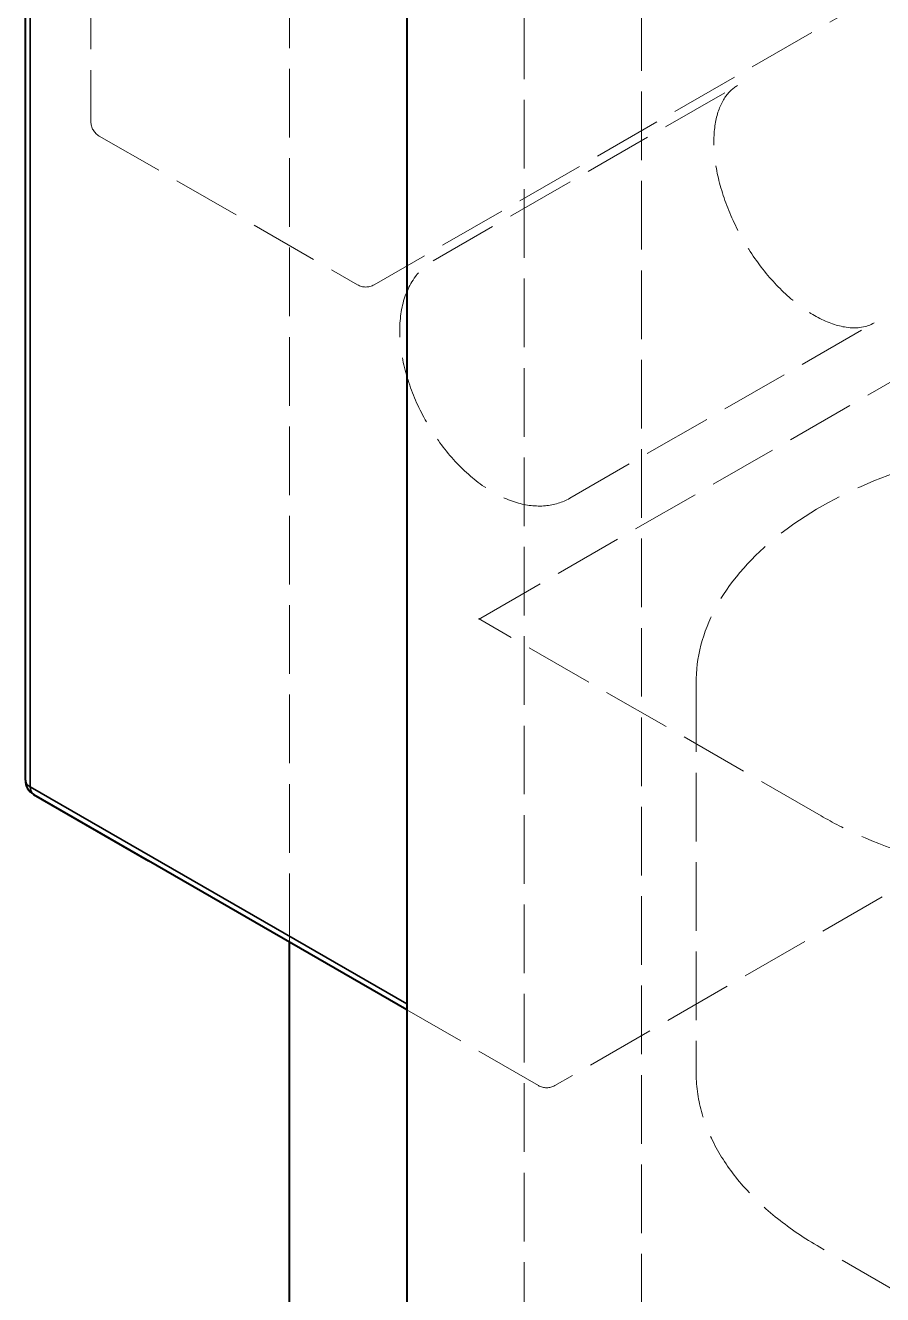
# Model space of a CAD drawing. Header units: millimetres. Extents: x 0 to 2378, y 0 to 1682.
# Drawn here: x 2101.5 to 2105.64, y 1455.89 to 1462.01 of the extents above; entities that cross this region are included whole.
import ezdxf

# ---------------------------------------------------------------- set-up
doc = ezdxf.new("R2010")
doc.units = ezdxf.units.MM
doc.header["$LTSCALE"] = 2
doc.linetypes.add('DASHED', pattern=[0.2067, 0.1654, -0.0413])
for name, color, linetype, lineweight, true_color in [('가려진 것(ISO)', 2, 'DASHED', 18, 0xffff00), ('가시적인 것(ISO)', 3, 'Continuous', 40, 0x00ff00), ('가시적인 좁은 것(ISO)', 3, 'Continuous', 35, 0x00ff00)]:
    doc.layers.add(name, color=color, linetype=linetype, lineweight=lineweight, true_color=true_color)

msp = doc.modelspace()

# ---------------------------------------------------------------- linework, layer by layer
at = {"layer": '가려진 것(ISO)'}
for p, q in [((2103.9086, 1410.4833), (2103.9086, 1535.0775)), ((2104.4743, 1514.6767), (2104.4743, 1447.3108)), ((2102.7772, 1457.5899), (2102.7772, 1469.0291)), ((2101.8204, 1465.2386), (2101.8204, 1461.5433)), ((2106.0416, 1462.4024), (2103.1849, 1460.7573)), ((2103.4698, 1460.8727), (2104.9369, 1461.7176)), ((2101.8605, 1461.4739), (2103.105, 1460.7573)), ((2103.699, 1459.1509), (2106.4143, 1460.7145)), ((2104.1286, 1459.7288), (2105.5956, 1460.5737)), ((2105.3395, 1458.1983), (2103.699, 1459.143)), ((2104.737, 1458.8369), (2104.737, 1456.9673)), ((2106.381, 1458.2374), (2104.0568, 1456.899)), ((2103.977, 1456.899), (2103.3429, 1457.2641)), ((2105.7267, 1455.8914), (2105.334, 1456.1193))]:
    msp.add_line(p, q, dxfattribs=at)
for centre, start, end in [((2101.9004, 1461.5433), 180, 240.06401), ((2103.1449, 1460.8266), 240.06401, 299.93599), ((2102.1376, 1458.0506), 239.92841, 240.06401), ((2104.0169, 1456.9683), 240.06401, 299.93599)]:
    msp.add_arc(centre, 0.08, start, end, dxfattribs=at)
for points, knots in [([(2105.5956, 1460.5737), (2105.5598, 1460.5531), (2105.5154, 1460.5446), (2105.4192, 1460.5587), (2105.3732, 1460.5741), (2105.2793, 1460.6237), (2105.2317, 1460.6569), (2105.1386, 1460.739), (2105.0931, 1460.788), (2105.0092, 1460.8973), (2104.9709, 1460.9576), (2104.9062, 1461.083), (2104.8797, 1461.148), (2104.8415, 1461.2753), (2104.8295, 1461.3375), (2104.8206, 1461.4519), (2104.8235, 1461.5041), (2104.8416, 1461.5936), (2104.8569, 1461.6307), (2104.8933, 1461.6852), (2104.9136, 1461.7042), (2104.9369, 1461.7176)], [0.787332, 0.787332, 0.787332, 0.787332, 1.215342, 1.215342, 1.529698, 1.529698, 1.8293, 1.8293, 2.131778, 2.131778, 2.437308, 2.437308, 2.74348, 2.74348, 3.047654, 3.047654, 3.348132, 3.348132, 3.650445, 3.650445, 3.928925, 3.928925, 3.928925, 3.928925]), ([(2104.1286, 1459.7288), (2104.0928, 1459.7082), (2104.0524, 1459.696), (2103.9653, 1459.6883), (2103.9185, 1459.6941), (2103.8194, 1459.7236), (2103.767, 1459.7497), (2103.6643, 1459.8198), (2103.6141, 1459.8644), (2103.5222, 1459.9663), (2103.4805, 1460.0235), (2103.409, 1460.1448), (2103.3793, 1460.2089), (2103.3344, 1460.3384), (2103.3193, 1460.4039), (2103.3062, 1460.5309), (2103.3082, 1460.5923), (2103.3318, 1460.7038), (2103.3528, 1460.7543), (2103.4076, 1460.8274), (2103.4366, 1460.8536), (2103.4698, 1460.8727)], [0.787332, 0.787332, 0.787332, 0.787332, 1.048832, 1.048832, 1.334603, 1.334603, 1.662224, 1.662224, 2.002986, 2.002986, 2.341105, 2.341105, 2.677432, 2.677432, 3.015226, 3.015226, 3.355955, 3.355955, 3.685969, 3.685969, 3.928925, 3.928925, 3.928925, 3.928925]), ([(2104.737, 1458.8369), (2104.737, 1458.96), (2104.7692, 1459.0827), (2104.8941, 1459.318), (2104.9893, 1459.43), (2105.2354, 1459.6339), (2105.3887, 1459.7246), (2105.7359, 1459.8729), (2105.9298, 1459.9302), (2106.3377, 1460.0058), (2106.5514, 1460.0242), (2106.9778, 1460.0207), (2107.1903, 1459.9989), (2107.5936, 1459.917), (2107.7843, 1459.8568), (2108.0174, 1459.7516), (2108.0776, 1459.7209), (2108.1346, 1459.688)], [0.785398, 0.785398, 0.785398, 0.785398, 1.082001, 1.082001, 1.392925, 1.392925, 1.718063, 1.718063, 2.044756, 2.044756, 2.3703, 2.3703, 2.695372, 2.695372, 3.021001, 3.021001, 3.141593, 3.141593, 3.141593, 3.141593]), ([(2103.699, 1459.1509), (2103.6969, 1459.1497), (2103.6947, 1459.1488), (2103.6909, 1459.1478), (2103.6894, 1459.1477), (2103.6878, 1459.1477), (2103.6877, 1459.1478), (2103.6888, 1459.1475), (2103.6901, 1459.1472), (2103.6938, 1459.1457), (2103.6962, 1459.1446), (2103.699, 1459.143)], [3.9289245, 3.9289245, 3.9289245, 3.9289245, 4.0856174, 4.0856174, 4.2423103, 4.2423103, 4.3990032, 4.3990032, 4.5556961, 4.5556961, 4.712389, 4.712389, 4.712389, 4.712389]), ([(2108.737, 1459.0495), (2108.737, 1458.9264), (2108.7048, 1458.8037), (2108.58, 1458.5684), (2108.4848, 1458.4563), (2108.2387, 1458.2525), (2108.0854, 1458.1618), (2107.7382, 1458.0135), (2107.5443, 1457.9562), (2107.1364, 1457.8806), (2106.9226, 1457.8622), (2106.4963, 1457.8657), (2106.2838, 1457.8875), (2105.8805, 1457.9694), (2105.6898, 1458.0296), (2105.4567, 1458.1348), (2105.3965, 1458.1655), (2105.3395, 1458.1983)], [5.497787, 5.497787, 5.497787, 5.497787, 5.79439, 5.79439, 6.105314, 6.105314, 6.430452, 6.430452, 6.757145, 6.757145, 7.082689, 7.082689, 7.407761, 7.407761, 7.73339, 7.73339, 7.853982, 7.853982, 7.853982, 7.853982]), ([(2105.334, 1456.1193), (2105.2604, 1456.162), (2105.1923, 1456.2082), (2105.0685, 1456.307), (2105.0128, 1456.3595), (2104.9156, 1456.47), (2104.8741, 1456.528), (2104.8066, 1456.6482), (2104.7807, 1456.7105), (2104.7459, 1456.8376), (2104.737, 1456.9024), (2104.737, 1456.9673)], [0.0038529, 0.0038529, 0.0038529, 0.0038529, 0.1601619, 0.1601619, 0.316471, 0.316471, 0.4727801, 0.4727801, 0.6290891, 0.6290891, 0.7853982, 0.7853982, 0.7853982, 0.7853982])]:
    msp.add_open_spline(points, degree=3, knots=knots, dxfattribs=at)
at = {"layer": '가시적인 것(ISO)'}
for p, q in [((2103.3429, 1515.3307), (2103.3429, 1446.6568)), ((2101.5045, 1458.3708), (2101.5045, 1467.1462)), ((2101.5444, 1458.3016), (2102.0975, 1457.9813)), ((2103.3429, 1457.2641), (2102.0977, 1457.9812)), ((2102.7772, 1409.8293), (2102.7772, 1457.5899))]:
    msp.add_line(p, q, dxfattribs=at)
msp.add_arc((2101.5845, 1458.3708), 0.08, 180, 239.92841, dxfattribs=at)
at = {"layer": '가시적인 좁은 것(ISO)'}
for p, q in [((2101.5279, 1458.3383), (2101.5279, 1467.1136)), ((2101.5279, 1458.3383), (2103.3429, 1457.293)), ((2101.5445, 1458.3016), (2103.3429, 1457.2659)), ((2101.5445, 1458.3016), (2102.0976, 1457.9813)), ((2103.3429, 1457.2641), (2102.0976, 1457.9813))]:
    msp.add_line(p, q, dxfattribs=at)
for major_axis, ratio, start_param, end_param in [((-0.08, 0), 0.575862, 0, 0.785398), ((-0.0399, -0.0693), 0.578093, 5.495853, 6.281252), ((-0.0401, -0.0692), 0.620579, 0, 0.002012)]:
    msp.add_ellipse((2101.5845, 1458.3708), major_axis=major_axis, ratio=ratio, start_param=start_param, end_param=end_param, dxfattribs=at)

doc.saveas('drawing.dxf')
